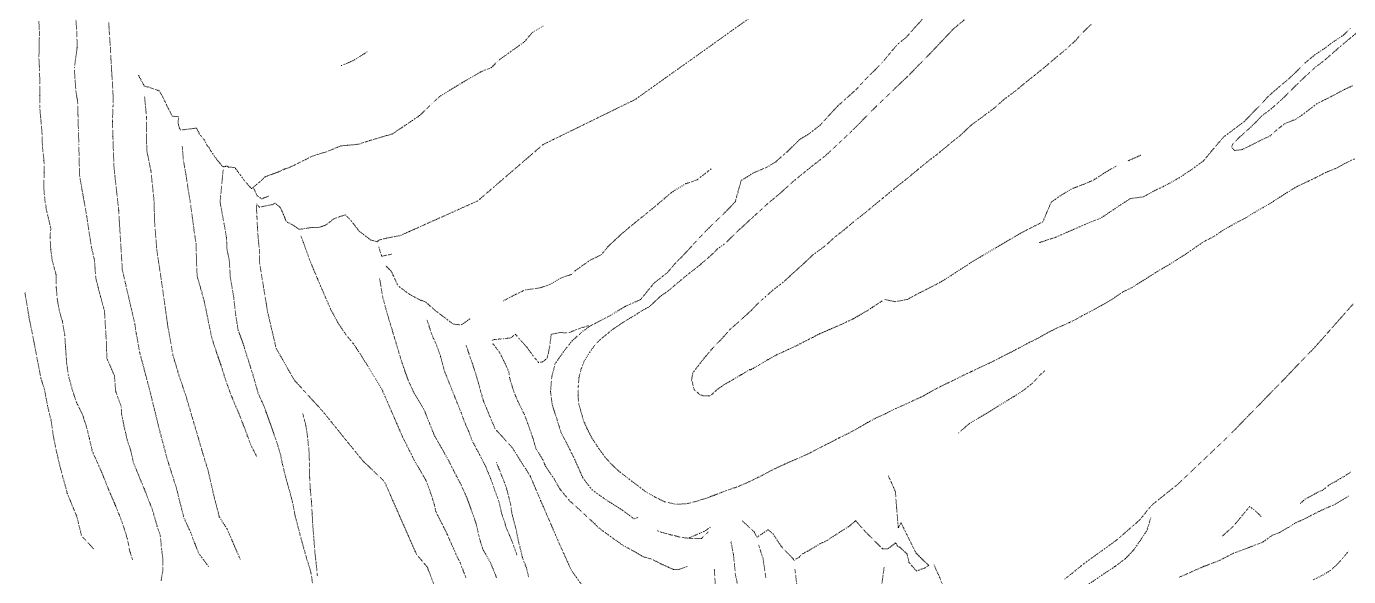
# Model space of a CAD drawing. Extents: x 682410 to 689460, y 7661803 to 7669124.
# Drawn here: x 685533.5 to 686009.6, y 7666609.2 to 7666807.4 of the extents above; entities that cross this region are included whole.
import ezdxf

# ---------------------------------------------------------------- set-up
doc = ezdxf.new("R2010")
doc.units = 0
doc.header["$MEASUREMENT"] = 0
doc.linetypes.add('DOT', pattern=[0.25, 0, -0.25])
doc.layers.add('02 TOE_Line', color=1, linetype='DOT', lineweight=20)

msp = doc.modelspace()

# ---------------------------------------------------------------- linework, layer by layer
at = {"layer": '02 TOE_Line'}
for points in [[(685571.7, 7666615.41, 4141.18), (685570.78, 7666618.28, 4141.05), (685569.84, 7666622.94, 4139.95), (685568.36, 7666627.61, 4139.92), (685567, 7666631.31, 4140), (685565.33, 7666635.43, 4140.07), (685563.69, 7666639.17, 4140.04), (685562.13, 7666643, 4139.96), (685560.69, 7666646.68, 4139.97), (685558.93, 7666650.58, 4139.91), (685557.22, 7666654.43, 4139.82), (685556.19, 7666658.98, 4139.85), (685555.31, 7666662.59, 4139.78), (685553.72, 7666667.62, 4139.74), (685551.55, 7666671.94, 4139.76), (685549.93, 7666676.84, 4139.83), (685548.61, 7666681.86, 4139.91), (685547.99, 7666686.23, 4139.93), (685547.59, 7666692.15, 4140.01), (685547.32, 7666696.18, 4140.02), (685546.46, 7666701.17, 4140.11), (685545.4, 7666704.84, 4140.1), (685544.66, 7666709.01, 4140.15), (685544.25, 7666713.33, 4140.14), (685544.17, 7666718.19, 4140.15), (685542.81, 7666722.99, 4140.22), (685542.28, 7666727.09, 4140.29), (685542.04, 7666731.49, 4140.24), (685542.29, 7666734.61, 4140.28), (685541.99, 7666735.98, 4140.33), (685540.74, 7666741.25, 4140.34), (685540.13, 7666745.16, 4140.32), (685539.75, 7666749.76, 4140.27), (685539.95, 7666754.8, 4140.19), (685539.83, 7666759.26, 4140.19), (685539.29, 7666763.97, 4140.17), (685539.14, 7666768.75, 4140.22), (685538.72, 7666773.95, 4140.22), (685538.34, 7666778.18, 4140.25), (685538.33, 7666782.57, 4140.23), (685538.33, 7666786.9, 4140.24), (685538.25, 7666791.72, 4140.17), (685538.02, 7666795.92, 4140.08), (685538.1, 7666799.98, 4140.03), (685538.21, 7666804.82, 4139.97), (685538, 7666809.24, 4139.97)], [(685551.28, 7666810.75, 4131.09), (685551.68, 7666805.2, 4131.12), (685551.79, 7666799.77, 4131.18), (685551.27, 7666796.02, 4131.17), (685550.76, 7666792.28, 4131.15), (685551.04, 7666788.21, 4131.07), (685551.32, 7666784.14, 4130.98), (685551.96, 7666780.37, 4130.68), (685552.1, 7666775.21, 4130.53), (685552.25, 7666770.06, 4130.38), (685552.39, 7666764.9, 4130.23), (685552.53, 7666759.31, 4130.32), (685552.66, 7666753.71, 4130.4), (685553.52, 7666748.77, 4130.37), (685554.38, 7666743.83, 4130.33), (685555.24, 7666738.89, 4130.3), (685556.1, 7666733.26, 4130.22), (685556.96, 7666727.63, 4130.15), (685557.96, 7666723.68, 4130.38), (685558.24, 7666720.17, 4130.3), (685558.51, 7666716.65, 4130.22), (685559.36, 7666713.36, 4130.09), (685560.21, 7666710.08, 4129.96), (685561.63, 7666704.9, 4130.08), (685561.98, 7666699.08, 4130.03), (685562.34, 7666693.26, 4129.97), (685562.49, 7666687.81, 4130.01), (685563.84, 7666684.72, 4130.07), (685565.18, 7666681.62, 4130.14), (685565.68, 7666675.8, 4129.93), (685567.66, 7666670.4, 4129.95), (685567.74, 7666668.07, 4129.76), (685568.17, 7666666.08, 4129.72), (685568.64, 7666663.46, 4130.1), (685569.92, 7666658.05, 4129.78), (685571.18, 7666654.33, 4129.6), (685572.02, 7666650.37, 4129.68), (685573.81, 7666645.94, 4129.58), (685575.44, 7666642.07, 4129.64), (685577.36, 7666637.2, 4129.8), (685578.95, 7666633.15, 4129.24), (685579.78, 7666630.21, 4129.31), (685580.61, 7666627.27, 4129.37), (685581.7, 7666624.15, 4129.52), (685582.21, 7666619.13, 4129.82), (685582.65, 7666615.58, 4129.72), (685582.66, 7666611.62, 4129.83), (685582.04, 7666607.71, 4129.69)], [(685793.94, 7666810.43, 4057.85), (685787.07, 7666805.54, 4058.08), (685780.2, 7666800.64, 4058.3), (685773.33, 7666795.75, 4058.53), (685766.46, 7666790.86, 4058.76), (685759.59, 7666785.96, 4058.99), (685752.72, 7666781.07, 4059.22), (685744.44, 7666777.02, 4059.43), (685736.15, 7666772.96, 4059.63), (685727.86, 7666768.91, 4059.84), (685719.58, 7666764.86, 4060.05), (685713.69, 7666759.78, 4060.17), (685707.81, 7666754.7, 4060.28), (685701.92, 7666749.63, 4060.4), (685696.03, 7666744.55, 4060.51), (685689.06, 7666741.43, 4060.46), (685682.09, 7666738.31, 4060.41), (685675.12, 7666735.19, 4060.35), (685668.15, 7666732.06, 4060.3), (685663.13, 7666731.13, 4060.78), (685660.4, 7666730.4, 4060.58), (685659.8, 7666729.85, 4060.54), (685657.5, 7666730.46, 4062.06), (685655.7, 7666731.87, 4063.29), (685653.41, 7666733.56, 4064.97), (685652.72, 7666734.43, 4065.7), (685651.72, 7666735.76, 4066.78), (685650.38, 7666737.44, 4068.18), (685648.49, 7666739.48, 4069.98), (685646.22, 7666738.86, 4070.06), (685644.18, 7666738.03, 4070.06), (685641.35, 7666735.89, 4070.15), (685640.13, 7666735.39, 4070.18), (685638.8, 7666734.95, 4070.25), (685636.48, 7666735.02, 4070.37), (685633.81, 7666734.58, 4070.61), (685631.71, 7666734.29, 4070.84), (685629.37, 7666735.94, 4072.44), (685627.46, 7666736.87, 4073.91), (685627.03, 7666737.23, 4074.4), (685626.15, 7666739.5, 4076.1), (685625.01, 7666742.09, 4077.89), (685623.05, 7666743.76, 4079.7), (685622.32, 7666743.27, 4079.78), (685617.43, 7666742.31, 4080.27), (685616.35, 7666743.56, 4080.36)], [(685857.29, 7666811.27, 4036.35), (685853.75, 7666807.36, 4035.77), (685850.24, 7666803.38, 4035.77), (685847.31, 7666801.06, 4035.14), (685844.6, 7666797.91, 4034.75), (685841.58, 7666794.22, 4033.89), (685835.57, 7666788.23, 4033.12), (685832.22, 7666784.6, 4033.02), (685825.53, 7666778.61, 4031.4), (685819.29, 7666771.8, 4030.42), (685815.21, 7666768.61, 4030.23), (685812.01, 7666766.7, 4029.99), (685807.66, 7666762.44, 4029.93), (685803.34, 7666758.64, 4029.6), (685800.3, 7666756.76, 4030.66), (685795.38, 7666754.67, 4030.14), (685790.87, 7666751.87, 4030.03), (685788.74, 7666744.16, 4028.48), (685785.11, 7666740.43, 4027.73), (685778.8, 7666734.36, 4027.28), (685774.48, 7666729.8, 4027.15), (685770.58, 7666725.52, 4026.21), (685767.33, 7666722.23, 4026.28), (685764.31, 7666718.72, 4026.39), (685759.47, 7666714.9, 4025.53), (685754.66, 7666708.98, 4025.28), (685749.13, 7666706.54, 4026.35), (685743.67, 7666703.2, 4025.99), (685736.56, 7666699.53, 4025.54), (685733.93, 7666697.63, 4025.69), (685729.92, 7666694.04, 4024.91), (685727.19, 7666690.58, 4024.86), (685723.94, 7666685.97, 4024.81), (685722.7, 7666681.3, 4024.76), (685722.24, 7666675.87, 4024.72), (685722.9, 7666670.84, 4024.67), (685723.84, 7666668.14, 4024.63), (685725.98, 7666661.19, 4024.26), (685728.29, 7666656.83, 4024.14), (685730.99, 7666651.34, 4024.29), (685733.88, 7666644.75, 4023.71), (685737.1, 7666640.55, 4023.75), (685741.58, 7666637.3, 4023.73), (685748.31, 7666633.02, 4023.76), (685752.23, 7666630.05, 4023.87), (685753.89, 7666630.52, 4023.81)], [(685873.87, 7666811.96, 4034.54), (685867.33, 7666806.5, 4033.91), (685858.78, 7666797.52, 4032.83), (685850.89, 7666789.44, 4032.06), (685839.59, 7666778.68, 4030.98), (685830.6, 7666769.56, 4029.45), (685821.48, 7666761.05, 4028.31), (685813.8, 7666754.98, 4028.03), (685809.36, 7666751.32, 4027.27), (685805.04, 7666747.39, 4026.9), (685800, 7666743.15, 4026.57), (685795.71, 7666739.2, 4026), (685789.52, 7666733.56, 4025.42), (685785.05, 7666729.13, 4025.03), (685782.37, 7666727.25, 4024.84), (685781.2, 7666726, 4024.74), (685776.11, 7666721.53, 4024.44), (685770.34, 7666716.98, 4024.21), (685764.73, 7666712.22, 4024.12), (685761.83, 7666710.19, 4024.11), (685757.81, 7666706.42, 4023.88), (685754.86, 7666704.82, 4024.14), (685752.75, 7666703.42, 4024.1), (685750.06, 7666701.84, 4024.06), (685750.06, 7666701.84, 4024.06), (685747.45, 7666700.16, 4024.19), (685744.86, 7666698.43, 4024.23), (685742.41, 7666696.47, 4024.33), (685740.04, 7666694.51, 4024.24), (685737.88, 7666692.19, 4024.21), (685736.08, 7666689.62, 4024.21), (685734.41, 7666686.88, 4024.22), (685733.21, 7666683.91, 4024.18), (685732.48, 7666680.91, 4024.26), (685732.25, 7666677.71, 4024.38), (685732.16, 7666674.3, 4024.36), (685732.44, 7666671.12, 4024.27), (685733.42, 7666668.03, 4024.3), (685734.06, 7666665.5, 4024.22), (685734.07, 7666665.5, 4024.23), (685735.49, 7666662.33, 4024.38), (685737.23, 7666658.96, 4024.31), (685739.66, 7666655.29, 4024.2), (685741.84, 7666652.29, 4024.09), (685744.05, 7666649.81, 4023.92), (685746.93, 7666647.12, 4023.7), (685749.89, 7666644.8, 4023.56), (685753.02, 7666642.44, 4023.39), (685756.27, 7666639.97, 4023.26), (685759.76, 7666637.92, 4023.22), (685763.28, 7666636.2, 4022.94), (685767.08, 7666635.3, 4022.79), (685771.15, 7666635.41, 4022.5), (685774.95, 7666636.39, 4022.27), (685778.72, 7666637.6, 4021.99), (685782.35, 7666638.96, 4021.78), (685785.93, 7666640.34, 4021.46), (685789.51, 7666641.55, 4021.2), (685792.87, 7666642.96, 4020.76), (685794.74, 7666643.83, 4020.71), (685798.13, 7666645.52, 4020.33), (685801.74, 7666647.44, 4020.05), (685805.07, 7666649.04, 4019.69), (685808.58, 7666650.62, 4019.3), (685812.08, 7666652.1, 4019), (685815.41, 7666653.63, 4018.57), (685818.92, 7666655.48, 4018.08), (685822.41, 7666657.24, 4017.68), (685826.03, 7666659.11, 4017.29), (685829.68, 7666660.89, 4016.85), (685833.29, 7666662.88, 4016.45), (685836.54, 7666664.77, 4016), (685839.68, 7666666.48, 4015.71), (685842.98, 7666667.94, 4015.35), (685846.05, 7666669.54, 4015.08), (685849.59, 7666671.06, 4014.76), (685853.09, 7666672.72, 4014.38), (685856.64, 7666674.35, 4014.01), (685860.03, 7666676.33, 4013.71), (685863.69, 7666678.21, 4013.32), (685867.15, 7666679.81, 4012.95), (685870.47, 7666681.53, 4012.55), (685873.88, 7666683.12, 4012.15), (685877.5, 7666684.85, 4011.78), (685880.85, 7666686.39, 4011.39), (685884.17, 7666688.09, 4011.02), (685887.54, 7666689.79, 4010.66), (685890.73, 7666691.44, 4010.33), (685894.14, 7666693.3, 4010), (685897.66, 7666695.03, 4009.74), (685898.84, 7666695.67, 4009.46), (685900.75, 7666696.79, 4009.4), (685904.27, 7666698.62, 4008.97), (685905.46, 7666699.17, 4008.68), (685905.49, 7666699.16, 4008.68), (685908.22, 7666700.33, 4008.56), (685911.34, 7666701.86, 4008.36), (685914.68, 7666703.71, 4008.09), (685918.24, 7666705.54, 4007.88), (685921.61, 7666707.44, 4007.57), (685925.18, 7666709.6, 4007.17), (685928.27, 7666711.71, 4006.8), (685931.71, 7666713.38, 4006.48), (685934.92, 7666715.43, 4006.26), (685938.08, 7666717.38, 4006.02), (685941.24, 7666719.44, 4005.71), (685944.69, 7666721.4, 4005.31), (685948.08, 7666723.56, 4005.04), (685951.3, 7666725.59, 4004.65), (685954.31, 7666727.7, 4004.37), (685957.51, 7666729.87, 4004.01), (685961.05, 7666731.68, 4003.74), (685964.63, 7666734.13, 4003.43), (685968.4, 7666736.25, 4003.04), (685972.21, 7666738.26, 4002.69), (685975.66, 7666740.37, 4002.31), (685979.15, 7666742.35, 4002.06), (685982.56, 7666744.39, 4001.76), (685986.16, 7666746.75, 4001.31), (685987.93, 7666747.8, 4000.95), (685990.77, 7666749.6, 4000.92), (685994.27, 7666751.26, 4000.63), (685997.78, 7666752.92, 4000.23), (686001.41, 7666754.79, 3999.87), (686005.09, 7666756.3, 3999.46), (686008.43, 7666758.12, 3999.03), (686011.87, 7666759.75, 3998.65)], [(685599.06, 7666612.87, 4120.52), (685595.48, 7666617.71, 4120.62), (685592.67, 7666625.08, 4120.29), (685590.21, 7666630.44, 4120.22), (685588.82, 7666635.96, 4120.2), (685587.42, 7666641.49, 4120.18), (685585.82, 7666646.48, 4120.28), (685584.23, 7666651.47, 4120.38), (685582.89, 7666656.54, 4120.37), (685581.54, 7666661.61, 4120.37), (685579.68, 7666669.18, 4120.44), (685577.82, 7666676.76, 4120.5), (685576.06, 7666683.39, 4120.56), (685574.29, 7666690.03, 4120.62), (685573.08, 7666696.78, 4120.63), (685572.6, 7666700.01, 4120.72), (685571.47, 7666704.95, 4120.77), (685570.33, 7666709.88, 4120.82), (685569.19, 7666714.81, 4120.88), (685568.05, 7666719.75, 4120.93), (685567.73, 7666725.08, 4120.89), (685567.4, 7666730.41, 4120.86), (685567.07, 7666735.75, 4120.82), (685566.74, 7666741.08, 4120.79), (685566.18, 7666746.33, 4120.75), (685565.61, 7666751.57, 4120.71), (685565.04, 7666756.81, 4120.68), (685564.85, 7666762.29, 4120.72), (685564.67, 7666767.77, 4120.77), (685564.48, 7666773.24, 4120.81), (685564.7, 7666778.65, 4120.85), (685564.7, 7666782.76, 4120.32), (685564.5, 7666786.93, 4120.4), (685564.22, 7666791.18, 4120.36), (685563.97, 7666795.49, 4120.39), (685563.75, 7666799.88, 4120.42), (685563.42, 7666804.36, 4120.36), (685563.16, 7666808.97, 4120.38)], [(685719.57, 7666807.54, 4081.4), (685715.66, 7666805.2, 4081.52), (685712.91, 7666801.91, 4081.4), (685703.81, 7666795.39, 4081.26), (685700.87, 7666792.54, 4081.35), (685697.15, 7666791.06, 4081.16), (685690.3, 7666787.06, 4081.01), (685682.67, 7666782.38, 4080.97), (685681.28, 7666781.24, 4081.04), (685679.54, 7666779.56, 4081.13), (685677.25, 7666777.36, 4081.25), (685675.08, 7666775.28, 4081.37), (685674.82, 7666775.1, 4081.38), (685674.09, 7666774.59, 4081.4), (685672.53, 7666773.53, 4081.48), (685668.82, 7666771.04, 4081.66), (685665.28, 7666768.66, 4081.84), (685663.22, 7666768.07, 4081.93), (685656.97, 7666766.23, 4082.17), (685656.3, 7666766.01, 4082.18), (685653.29, 7666765.02, 4082.22), (685651.83, 7666764.83, 4082.24), (685649.35, 7666764.59, 4082.27), (685649.08, 7666764.58, 4082.29), (685648.16, 7666764.51, 4082.35), (685646.66, 7666764.32, 4082.4), (685644.37, 7666763.41, 4082.49), (685641.87, 7666762.35, 4082.6), (685641.22, 7666762.12, 4082.62), (685638.55, 7666761.33, 4082.72), (685638.23, 7666761.23, 4082.74), (685636.12, 7666760.56, 4082.79), (685633.81, 7666759.31, 4082.85), (685633.69, 7666759.25, 4082.86), (685632.63, 7666758.74, 4082.89), (685632.37, 7666758.61, 4082.9), (685629.85, 7666757.33, 4082.97), (685628.18, 7666756.59, 4083.01), (685626.88, 7666756.16, 4083.14), (685626.29, 7666755.96, 4083.19), (685624.27, 7666754.97, 4083.18), (685624.24, 7666754.96, 4083.18), (685621.47, 7666753.95, 4083.25), (685620.21, 7666753.5, 4083.28), (685619.44, 7666753.22, 4083.3), (685618.61, 7666752.41, 4082.98), (685617.7, 7666751.51, 4082.62), (685615.25, 7666749.54, 4081.65)], [(685916.86, 7666808.07, 4037.1), (685912.98, 7666804.3, 4036.88), (685911.41, 7666802.43, 4036.59), (685907.87, 7666799.19, 4036.19), (685904.07, 7666796.03, 4035.67), (685900.4, 7666792.91, 4035.27), (685896.49, 7666789.72, 4034.83), (685892.31, 7666786.4, 4034.6), (685889.91, 7666784.34, 4034.26), (685885.45, 7666781.04, 4033.72), (685881.87, 7666777.85, 4033.37), (685879.27, 7666775.92, 4032.86), (685873.66, 7666771.79, 4032.49), (685869.89, 7666768.2, 4032.32), (685867.14, 7666766.06, 4031.87), (685864.15, 7666763.53, 4031.53), (685861.21, 7666761.13, 4031.28), (685858.4, 7666759.02, 4030.88), (685854.35, 7666755.71, 4030.6), (685850.59, 7666752.55, 4030.28), (685847.58, 7666750.21, 4029.95), (685844.68, 7666747.85, 4029.62), (685841.9, 7666745.52, 4029.34), (685839.21, 7666743.35, 4028.87), (685835.09, 7666739.89, 4028.64), (685832.25, 7666737.74, 4028.17), (685828.19, 7666734.32, 4028.08), (685824.54, 7666731.41, 4027.68), (685820.62, 7666727.95, 4027.45), (685816.7, 7666725.11, 4027.11), (685813.22, 7666721.8, 4026.72), (685809.55, 7666718.47, 4026.34), (685806.01, 7666715.25, 4026), (685802.13, 7666712.23, 4025.61), (685799.59, 7666709.99, 4025.32), (685797.02, 7666707.68, 4024.96), (685794.43, 7666705.04, 4024.69), (685790.05, 7666701.01, 4024.46), (685786.93, 7666698.32, 4023.95), (685784.48, 7666695.52, 4023.55), (685780.52, 7666691.39, 4023.27), (685777.75, 7666688.13, 4022.89), (685775.73, 7666685.55, 4022.64), (685773.5, 7666682.63, 4022.22), (685773.05, 7666680.11, 4022.01), (685773.99, 7666676.51, 4021.55), (685775.04, 7666675.59, 4020.69), (685776.07, 7666674.74, 4020.55), (685777.23, 7666674.34, 4020.28), (685778.34, 7666674.31, 4020.02), (685779.28, 7666674.26, 4019.92), (685780.21, 7666674.7, 4019.84), (685780.86, 7666675.39, 4019.76), (685782.59, 7666676.84, 4019.55), (685782.85, 7666677.05, 4019.52), (685782.99, 7666677.15, 4019.51), (685785.08, 7666678.54, 4019.28), (685785.34, 7666678.68, 4019.26), (685786.64, 7666679.42, 4019.12), (685786.82, 7666679.52, 4019.11), (685787.11, 7666679.69, 4019.08), (685787.7, 7666680.04, 4019.03), (685788.57, 7666680.57, 4018.96), (685790.21, 7666681.54, 4018.82), (685790.26, 7666681.57, 4018.81), (685790.7, 7666681.82, 4018.77), (685790.89, 7666681.93, 4018.75), (685791.09, 7666682.05, 4018.73), (685792.59, 7666682.97, 4018.61), (685793.9, 7666683.77, 4018.5), (685794.04, 7666683.62, 4018.5), (685794.1, 7666683.65, 4018.5), (685794.47, 7666683.85, 4018.46), (685795.18, 7666684.23, 4018.39), (685795.5, 7666684.4, 4018.37), (685797.22, 7666685.36, 4018.23), (685797.59, 7666685.59, 4018.19), (685797.64, 7666685.62, 4018.19), (685798.03, 7666685.86, 4018.16), (685798.53, 7666686.16, 4018.11), (685799.48, 7666686.74, 4018.03), (685799.71, 7666686.89, 4018.01), (685800.47, 7666687.35, 4017.94), (685800.67, 7666687.47, 4017.93), (685801.93, 7666688.15, 4017.82), (685802.56, 7666688.5, 4017.77), (685803.53, 7666689.03, 4017.69), (685803.66, 7666689.08, 4017.68), (685803.77, 7666689.13, 4017.67), (685804.89, 7666689.64, 4017.57), (685806.24, 7666690.26, 4017.46), (685807.02, 7666690.62, 4017.39), (685807.95, 7666691.06, 4017.31), (685808.04, 7666691.1, 4017.31), (685808.65, 7666691.38, 4017.26), (685810.35, 7666692.18, 4017.11), (685810.78, 7666692.38, 4017.07), (685811.29, 7666692.62, 4017.03), (685812.07, 7666693.04, 4016.96), (685812.17, 7666693.09, 4016.96), (685813.39, 7666693.72, 4016.85), (685814.29, 7666694.19, 4016.76), (685815.01, 7666694.56, 4016.69), (685815.28, 7666694.69, 4016.67), (685815.5, 7666694.81, 4016.65), (685816.56, 7666695.34, 4016.55), (685816.89, 7666695.51, 4016.52), (685818.2, 7666696.2, 4016.4), (685818.49, 7666696.35, 4016.38), (685818.54, 7666696.38, 4016.38), (685818.63, 7666696.42, 4016.37), (685822.62, 7666698.19, 4016.05), (685822.81, 7666698.27, 4016.04), (685822.82, 7666698.28, 4016.04), (685824.15, 7666698.83, 4015.92), (685824.72, 7666699.08, 4015.87), (685826.02, 7666699.62, 4015.76), (685828.04, 7666700.58, 4015.58), (685828.04, 7666700.58, 4015.58), (685828.04, 7666700.58, 4015.58), (685828.04, 7666700.58, 4015.58), (685828.04, 7666700.58, 4015.58), (685828.81, 7666700.95, 4015.51), (685831, 7666701.97, 4015.29), (685831.25, 7666702.08, 4015.27), (685831.31, 7666702.12, 4015.26), (685832.94, 7666703.07, 4015.1), (685833.06, 7666703.15, 4015.09), (685833.36, 7666703.32, 4015.06), (685834.16, 7666703.78, 4014.97), (685835.47, 7666704.53, 4014.83), (685836.29, 7666704.99, 4014.74), (685836.76, 7666705.3, 4014.68), (685838.04, 7666706.15, 4014.54), (685838.23, 7666706.28, 4014.53), (685839.32, 7666707.01, 4014.41), (685839.93, 7666707.42, 4014.34), (685841.3, 7666708.28, 4014.17), (685841.77, 7666708.61, 4014.11)], [(685898.2, 7666729.51, 4008.09), (685903.99, 7666731.4, 4007.6), (685911.23, 7666734.55, 4007.09), (685916.17, 7666736.71, 4006.64), (685920.34, 7666738.33, 4006.19), (685930.96, 7666745.38, 4005.95), (685935.66, 7666745.99, 4005.1), (685939.85, 7666748.29, 4004.87), (685943.09, 7666749.81, 4004.34), (685948.47, 7666752.77, 4004.04), (685953.43, 7666756.09, 4003.59), (685957.37, 7666758.97, 4003.09), (685960.41, 7666762.67, 4002.92), (685964.5, 7666767.46, 4002.65), (685972, 7666773.12, 4002.5), (685975.28, 7666776.49, 4002.48), (685978.45, 7666779.72, 4002.38), (685980.7, 7666782.23, 4002.49), (685983.15, 7666784.38, 4002.49), (685988.87, 7666789.23, 4002.48), (685994.03, 7666794.33, 4002.49), (685997.47, 7666797.17, 4002.25), (686001.32, 7666799.72, 4002.25), (686004, 7666801.79, 4002.08), (686007.94, 7666804.37, 4002.24), (686010.36, 7666806.88, 4002.38)], [(686012.58, 7666805.14, 4002.39), (686006.92, 7666800.44, 4002.13), (686000.73, 7666795.03, 4002.16), (685997.71, 7666792.74, 4002.31), (685992.23, 7666787.7, 4002.43), (685988.86, 7666784.35, 4002.81), (685985.14, 7666780.71, 4002.69), (685981.98, 7666777.91, 4002.57), (685978.5, 7666775.26, 4002.31), (685974.48, 7666771.21, 4002.37), (685970.31, 7666767.46, 4002.34), (685968.01, 7666765.16, 4002.26), (685967.42, 7666763.92, 4002.21), (685968.58, 7666762.7, 4002.28), (685971.27, 7666763.02, 4001.89), (685974.78, 7666764.75, 4001.46), (685978.08, 7666766.44, 4001.28), (685981.39, 7666767.94, 4000.87), (685983.15, 7666769.59, 4000.58), (685984.95, 7666771.07, 4000.32), (685986.65, 7666772.36, 4000.14), (685990.46, 7666773.92, 3999.87), (685992.93, 7666775.53, 3999.59), (685998.19, 7666779.56, 3999.03), (686004.36, 7666782.65, 3998.36), (686008.12, 7666784.7, 3997.93), (686011.16, 7666786.08, 3997.62)], [(685656.18, 7666798.25, 4102.56), (685655.09, 7666797.49, 4102.46), (685654.54, 7666797.16, 4102.45), (685653.56, 7666796.56, 4102.42), (685651.78, 7666795.47, 4102.36), (685651.12, 7666795.07, 4102.34), (685649.23, 7666794.22, 4102.47), (685647.39, 7666793.47, 4102.56), (685646.98, 7666793.31, 4102.58), (685646.81, 7666793.24, 4102.59)], [(685620.67, 7666746.23, 4082.17), (685618.23, 7666745.28, 4082.1), (685616.56, 7666746.43, 4081.66), (685615.28, 7666749.35, 4081.66), (685614.53, 7666748.99, 4082.76), (685613.13, 7666750.57, 4084.12), (685612.66, 7666751.1, 4084.57), (685612.03, 7666751.81, 4085.18), (685611.98, 7666751.87, 4085.24), (685610.62, 7666753.83, 4086.86), (685609.87, 7666754.73, 4087.62), (685609.1, 7666755.88, 4088.56), (685608.76, 7666756.29, 4088.91), (685608.53, 7666756.57, 4089.15), (685606.29, 7666756.72, 4089.64), (685606.27, 7666756.74, 4089.65), (685605.78, 7666757.11, 4090), (685605.33, 7666757.02, 4090.02), (685605.2, 7666756.97, 4090), (685605.09, 7666756.95, 4090), (685604.43, 7666756.82, 4090.03), (685604.27, 7666756.81, 4090.03), (685602.87, 7666758.48, 4091.34), (685602.13, 7666759.36, 4092.03), (685599.79, 7666762.71, 4094.63), (685599.25, 7666763.83, 4095.48), (685598.75, 7666764.25, 4095.82), (685597.59, 7666766.41, 4097.46), (685597.08, 7666767.21, 4098.08), (685596.47, 7666767.89, 4098.62), (685595.82, 7666768.63, 4099.2), (685595.67, 7666768.97, 4099.46), (685595.4, 7666769.58, 4099.92), (685594.74, 7666770.75, 4100.81), (685594.36, 7666770.73, 4100.83), (685594.03, 7666770.71, 4100.84), (685593.68, 7666770.62, 4100.8), (685592.39, 7666770.47, 4100.66), (685589.87, 7666770.16, 4100.38), (685589.02, 7666770.05, 4100.29), (685589.01, 7666770.07, 4100.3), (685588.93, 7666770.18, 4100.37), (685588.6, 7666770.75, 4100.78), (685588.19, 7666772.44, 4102), (685588.25, 7666774.87, 4103.77), (685586.68, 7666774.98, 4103.81), (685586.04, 7666775.08, 4103.83), (685584.24, 7666778.56, 4106.19), (685584.06, 7666778.94, 4106.46), (685582.55, 7666782.16, 4108.65), (685581.94, 7666783.15, 4109.32), (685581.47, 7666783.9, 4109.82), (685581.27, 7666784.24, 4110.04), (685580.69, 7666784.43, 4110.09), (685579.32, 7666784.88, 4110.2), (685577.65, 7666785.47, 4110.38), (685575.96, 7666785.91, 4110.55), (685574.29, 7666789.04, 4112.67), (685574.06, 7666789.46, 4112.95), (685573.82, 7666789.9, 4113.25)], [(685576.07, 7666781.98, 4110.49), (685576.78, 7666774.6, 4110.67), (685576.83, 7666762.9, 4110.82), (685578.34, 7666755.5, 4110.83), (685579.47, 7666744.5, 4110.72), (685579.69, 7666736.75, 4110.75), (685580.47, 7666727, 4110.73), (685582.47, 7666713.5, 4110.57), (685584.38, 7666699.75, 4110.74), (685586.28, 7666689, 4110.73), (685588.44, 7666681.75, 4110.57), (685591.12, 7666673.75, 4110.51), (685593.25, 7666666.5, 4110.61), (685596.78, 7666654.5, 4110.53), (685598.97, 7666647.25, 4110.55), (685601.28, 7666637.25, 4110.61), (685602.97, 7666630.75, 4110.65), (685605.72, 7666626.5, 4110.53), (685610.59, 7666615.25, 4110.21)], [(685616.53, 7666652.32, 4095.58), (685614.49, 7666656.26, 4095.84), (685612.98, 7666660.16, 4095.84), (685612.03, 7666662.82, 4096.14), (685610, 7666668.02, 4096.41), (685608.33, 7666671.83, 4096.7), (685606.64, 7666676.13, 4096.91), (685605.2, 7666680.12, 4097.21), (685603.82, 7666684.68, 4097.48), (685602.25, 7666689.13, 4097.89), (685600.27, 7666695.2, 4098.25), (685599.44, 7666699.19, 4098.59), (685598.41, 7666704.26, 4098.96), (685597.48, 7666708.6, 4099.25), (685596.26, 7666713.09, 4099.48), (685594.98, 7666717.59, 4099.72), (685594.76, 7666722.99, 4100.03), (685594.59, 7666729.16, 4100.06), (685593.86, 7666734.13, 4100.09), (685593.26, 7666738.7, 4100.12), (685592.45, 7666744.55, 4100.15), (685591.74, 7666748.81, 4100.17), (685590.97, 7666754.1, 4100.2), (685590.07, 7666758.93, 4100.23), (685589.63, 7666764.43, 4100.26)], [(685842.64, 7666709.01, 4013.85), (685846.43, 7666708.24, 4013.38), (685850.75, 7666709.08, 4013), (685854.86, 7666711.29, 4012.53), (685858.47, 7666713.1, 4012.12), (685862.17, 7666714.99, 4011.82), (685866.07, 7666717.39, 4011.51), (685869.74, 7666719.82, 4011.18), (685873.25, 7666722.07, 4010.79), (685876.94, 7666724.33, 4010.51), (685880.57, 7666726.47, 4010.28), (685884.07, 7666728.52, 4009.95), (685888.19, 7666730.95, 4009.65), (685892.12, 7666733.24, 4009.36), (685899.51, 7666737, 4008.81), (685902.5, 7666744.09, 4011.4), (685906.28, 7666746.73, 4011.11), (685910.02, 7666748.91, 4010.86), (685914.11, 7666750.49, 4010.51), (685917.71, 7666752, 4010.19), (685921.81, 7666754.71, 4009.77), (685926.08, 7666757.18, 4009.47)], [(685934.82, 7666761.03, 4008.71), (685930.25, 7666759, 4009.12)], [(685636.94, 7666604.25, 4091.22), (685635.96, 7666610.71, 4090.72), (685634.53, 7666615.43, 4090.52), (685633.11, 7666620.33, 4090.26), (685630.25, 7666631.25, 4090.42), (685629.47, 7666635.5, 4090.31), (685628.34, 7666639.77, 4089.94), (685626.97, 7666644.72, 4089.9), (685625.7, 7666649.75, 4089.93), (685625.1, 7666652.76, 4090.33), (685623.71, 7666657.52, 4090.37), (685621.6, 7666663.56, 4090.59), (685618.97, 7666670.86, 4090.86), (685616.93, 7666675.34, 4091.02), (685615.03, 7666682.1, 4090.95), (685613.57, 7666686.62, 4090.89), (685611.53, 7666693.19, 4090.82), (685609.74, 7666698.01, 4090.77), (685608.9, 7666703.4, 4090.69), (685608.17, 7666709.82, 4090.6), (685606.93, 7666717.11, 4090.5), (685606.57, 7666723.25, 4090.51), (685605.76, 7666726.96, 4090.52), (685605.55, 7666731.42, 4090.53), (685604.67, 7666736.38, 4090.54), (685603.26, 7666744.13, 4090.56), (685604.37, 7666755.7, 4090.07)], [(685780.09, 7666756.08, 4037.72), (685775.01, 7666752.14, 4037.89), (685770.81, 7666750.69, 4038), (685765.77, 7666747.56, 4038.23), (685759.06, 7666741.85, 4038.32), (685752.97, 7666736.93, 4038.5), (685748.6, 7666733.34, 4038.52), (685743.05, 7666728.24, 4038.51), (685740.53, 7666725.14, 4037.95), (685736.31, 7666723.1, 4038.38), (685731.04, 7666719.3, 4038.11), (685729.87, 7666718.09, 4037.87), (685726.12, 7666716.86, 4038.34), (685722.33, 7666714.58, 4037.85), (685718.37, 7666713.19, 4037.97), (685712.92, 7666712.43, 4038.23), (685709, 7666710.52, 4038.1), (685705.09, 7666708.43, 4038.36)], [(685616.31, 7666742.96, 4080.37), (685616.53, 7666738.93, 4080.36), (685616.72, 7666734.84, 4080.43), (685616.99, 7666730.81, 4080.52), (685617.43, 7666726.8, 4080.7), (685617.47, 7666722.25, 4081), (685620.38, 7666704.5, 4080.79), (685623.44, 7666691.5, 4080.61), (685629.97, 7666680, 4080.3), (685640.22, 7666668.75, 4080.17), (685648.09, 7666659, 4080.35), (685654.81, 7666650.75, 4080.9), (685662.41, 7666643.5, 4080.24), (685673.97, 7666617.25, 4080.32), (685677.87, 7666612.65, 4080.61), (685680.67, 7666605.2, 4080.62)], [(685691.75, 7666608.93, 4070.06), (685689.66, 7666614.29, 4070.08), (685688.81, 7666615.92, 4069.87), (685684.6, 7666625.38, 4069.76), (685682.41, 7666629.7, 4069.98), (685680.92, 7666632.68, 4070.11), (685680.36, 7666635.33, 4070.07), (685678.9, 7666639.79, 4069.98), (685677.36, 7666643.93, 4070.22), (685675.73, 7666646.75, 4070.21), (685674.71, 7666648.54, 4070.17), (685673.59, 7666650.3, 4070.16), (685671.39, 7666654.67, 4070.14), (685669.18, 7666659.04, 4070.13), (685667.26, 7666663.45, 4070.11), (685665.35, 7666667.87, 4070.09), (685663.49, 7666672.15, 4070.07), (685661.63, 7666676.44, 4070.06), (685658.97, 7666680.87, 4070.04), (685656.31, 7666685.31, 4070.02), (685654.33, 7666688.4, 4070.01), (685652.36, 7666691.49, 4069.99), (685651.28, 7666693.07, 4069.99), (685648.59, 7666696.31, 4069.97), (685646.19, 7666699.91, 4070.03), (685645.62, 7666700.77, 4070.05), (685643.11, 7666705.45, 4070.16), (685641.44, 7666709.27, 4070.25), (685639.77, 7666713.1, 4070.34), (685637.73, 7666717.95, 4070.45), (685635.69, 7666722.8, 4070.57), (685634.04, 7666727.43, 4070.67), (685632.38, 7666732.06, 4070.78)], [(685660.4, 7666728, 4060.51), (685661.44, 7666724.59, 4060.67), (685665.13, 7666725.36, 4060.57)], [(685693.46, 7666702.23, 4039.9), (685690.11, 7666699.86, 4039.78), (685687.22, 7666700.14, 4041.98), (685682.89, 7666703.44, 4046.01), (685680.47, 7666705.27, 4047.49), (685677.28, 7666708.15, 4049.46), (685675.38, 7666708.8, 4050.61), (685671.45, 7666710.89, 4052.95), (685667.25, 7666714.02, 4057.59), (685664.9, 7666719.24, 4060.08), (685662.86, 7666721.17, 4060.24)], [(685660.71, 7666716.51, 4060.48), (685661.89, 7666709.63, 4060.34), (685663.33, 7666704.26, 4060.83), (685665.19, 7666698.11, 4060.8), (685667.04, 7666691.95, 4060.78), (685668.89, 7666685.79, 4060.75), (685671.03, 7666679.84, 4060.63), (685672.88, 7666675.75, 4060.63), (685676.75, 7666669.22, 4060.3), (685680.35, 7666660.24, 4060.36), (685683.89, 7666653.92, 4060.32), (685685.64, 7666650.83, 4060.25), (685687.67, 7666646.77, 4060.38), (685689.99, 7666642.36, 4060.47), (685692.15, 7666637.53, 4060.31), (685693.77, 7666633.07, 4060.32), (685695.51, 7666628.09, 4060.29), (685696.56, 7666623.34, 4060.28), (685697.81, 7666619.18, 4060.05), (685700.62, 7666614.22, 4059.85), (685702.77, 7666608.92, 4059.79)], [(685557.68, 7666619.26, 4150.42), (685553.4, 7666623.84, 4150.41), (685551.63, 7666630.99, 4150.39), (685548.23, 7666639.19, 4150.37), (685545.37, 7666649.86, 4150.29), (685544.21, 7666654.85, 4150.14), (685543.14, 7666660.3, 4150.14), (685542.46, 7666665.21, 4150.1), (685541.1, 7666670.81, 4149.96), (685539.94, 7666677.06, 4149.98), (685538.76, 7666680.55, 4150.12), (685535.53, 7666697.39, 4150.29), (685534.57, 7666701.97, 4150.31), (685533, 7666711.41, 4150.37)], [(686011.21, 7666707.37, 3975.17), (686006.73, 7666702.31, 3974.61), (686002.25, 7666697.24, 3974.05), (685997.77, 7666692.18, 3973.49), (685991.82, 7666685.99, 3972.82), (685985.88, 7666679.8, 3972.15), (685979.43, 7666673.19, 3971.51), (685972.98, 7666666.58, 3970.86), (685966.53, 7666659.96, 3970.22), (685960.34, 7666654.08, 3969.64), (685954.14, 7666648.21, 3969.05), (685947.95, 7666642.33, 3968.46), (685943.31, 7666638.62, 3967.11), (685938.68, 7666634.91, 3965.75), (685934.26, 7666629.48, 3964.95), (685930.09, 7666625.86, 3964.57), (685925.93, 7666622.24, 3964.19), (685920.3, 7666618.19, 3963.77), (685914.66, 7666614.13, 3963.35), (685907.28, 7666608.21, 3962.84)], [(685710.08, 7666617.09, 4052.77), (685708.25, 7666622.27, 4052.31), (685706.53, 7666626.25, 4051.83), (685704.58, 7666632.2, 4051.09), (685703.65, 7666636.29, 4050.83), (685701.95, 7666640.99, 4050.5), (685700.53, 7666644.84, 4050.54), (685698.84, 7666648.99, 4050.55), (685696.68, 7666653.2, 4050.56), (685693.89, 7666658.42, 4050.02), (685692.75, 7666661.58, 4049.92), (685691.82, 7666663.6, 4050.57), (685690.01, 7666668.32, 4050.58), (685688.52, 7666672.07, 4050.58), (685686.75, 7666676.51, 4050.58), (685684.15, 7666682.95, 4050.57), (685682.61, 7666688.62, 4050.58), (685680.93, 7666693.25, 4050.53), (685679.73, 7666695.79, 4050.5), (685677.71, 7666701.85, 4050.44)], [(685736.01, 7666699.6, 4025.76), (685732.65, 7666698.63, 4025.93), (685728.64, 7666696.98, 4025.99), (685725.61, 7666697.13, 4026.08), (685722.49, 7666696.49, 4026.22), (685722.21, 7666694.37, 4025.11), (685721.95, 7666692.34, 4023.98), (685721.55, 7666690.07, 4022.58), (685720.95, 7666687.8, 4020.89), (685719.36, 7666686.52, 4020.19), (685717.9, 7666686.33, 4020.64), (685717.15, 7666687.28, 4021.45), (685716.17, 7666688.45, 4022.54), (685715.19, 7666689.81, 4023.67), (685713.79, 7666691.76, 4025.34), (685712.78, 7666692.92, 4026.47), (685712.08, 7666693.67, 4027.23), (685711.08, 7666694.75, 4028.33), (685709.58, 7666696.53, 4029.98), (685707.92, 7666695.19, 4029.98), (685706.76, 7666695.07, 4030), (685705.11, 7666694.88, 4030.06), (685703.54, 7666694.76, 4030.11), (685702.04, 7666694.6, 4030.15), (685700.96, 7666694.28, 4030.06)], [(685691.84, 7666692.54, 4039.64), (685695.29, 7666682.42, 4039.59), (685698.01, 7666672.67, 4039.82), (685702.26, 7666662.49, 4040.32), (685708.43, 7666655.66, 4039.93), (685714.95, 7666645.39, 4040.03), (685718.67, 7666636.65, 4040.28), (685720.01, 7666633.55, 4040.31), (685722.69, 7666627.36, 4040.36), (685725.37, 7666621.18, 4040.42), (685727.53, 7666616.39, 4040.46), (685729.69, 7666611.6, 4040.5), (685734, 7666605.49, 4040.56)], [(685771.42, 7666612.86, 4030.6), (685768.42, 7666611.82, 4030.4), (685766.47, 7666611.8, 4030.29), (685762.1, 7666613.73, 4030.06), (685758.78, 7666615.47, 4030.05), (685755.56, 7666616.39, 4030.04), (685752, 7666618.49, 4030.02), (685748.42, 7666620.39, 4030.01), (685744.94, 7666622.87, 4029.99), (685742.01, 7666624.98, 4029.97), (685739.53, 7666626.85, 4029.96), (685738.01, 7666628.37, 4029.95), (685736.09, 7666630.1, 4029.93), (685731.95, 7666633.96, 4029.93), (685729.17, 7666636.48, 4029.97), (685725.66, 7666640.68, 4030.01), (685723.51, 7666644.44, 4030.05), (685720.42, 7666649, 4030.09), (685719.39, 7666651.45, 4030.12), (685716.89, 7666655.48, 4030.13), (685716.92, 7666655.53, 4030.13), (685715.95, 7666658.92, 4030.12), (685713.97, 7666664.58, 4030.1), (685712.76, 7666667.75, 4030.08), (685710.39, 7666672.52, 4030.06), (685709.01, 7666675.85, 4030.05), (685707.46, 7666680.9, 4030.05), (685707.24, 7666682.97, 4030.05), (685705.19, 7666687.43, 4030.05), (685703.73, 7666690.23, 4030.05), (685701.26, 7666693.41, 4030.05)], [(685900.21, 7666683.38, 4007.44), (685898.82, 7666682.1, 4007.45), (685895.74, 7666678.83, 4007.09), (685891.64, 7666675.66, 4007.08), (685889.08, 7666674.09, 4007.06), (685886.52, 7666672.52, 4007.04), (685883, 7666670.33, 4006.85), (685879.49, 7666668.14, 4006.65), (685876.22, 7666666.21, 4006.78), (685872.96, 7666664.28, 4006.9), (685869.14, 7666660.94, 4006.72)], [(685632.95, 7666668.13, 4085.05), (685634.17, 7666663.5, 4085.59), (685634.86, 7666658.68, 4086.07), (685635.3, 7666653.98, 4086.58), (685635.47, 7666649.37, 4086.98), (685635.51, 7666644.91, 4087.46), (685635.75, 7666640.55, 4087.89), (685636.16, 7666636.24, 4088.26), (685636.42, 7666631.77, 4088.66), (685636.66, 7666627.32, 4089.06), (685637.02, 7666622.99, 4089.49), (685637.38, 7666618.06, 4089.88), (685637.87, 7666613.88, 4090.35), (685638.28, 7666609.58, 4090.74)], [(685702.76, 7666650.32, 4048.85), (685703.81, 7666647.73, 4049.16), (685704.76, 7666645.31, 4049.46), (685705.8, 7666642.8, 4049.66), (685706.63, 7666640.17, 4049.92), (685707.3, 7666637.58, 4050.08), (685707.92, 7666634.97, 4050.29), (685708.26, 7666632.39, 4050.55), (685708.85, 7666629.95, 4050.67), (685709.81, 7666626.33, 4051.22), (685710.77, 7666621.47, 4051.7), (685711.73, 7666617.95, 4052.1), (685712.11, 7666616.04, 4052.21), (685713.58, 7666612.34, 4051.98), (685714.41, 7666608.82, 4051.75)], [(685843.9, 7666645.45, 4005.68), (685845.58, 7666641.77, 4002.78), (685846.41, 7666639.84, 4001.26), (685846.9, 7666633.62, 3997.19), (685847.26, 7666629.11, 3994.24), (685847.33, 7666628.15, 3993.61), (685847.46, 7666627, 3992.84), (685847.49, 7666626.78, 3992.69), (685847.54, 7666626.87, 3992.73), (685848.02, 7666627.81, 3993.14), (685848.43, 7666628.6, 3993.48), (685853.02, 7666619.33, 3985.99), (685853.79, 7666617.76, 3984.72), (685854.16, 7666617.39, 3984.35), (685855.46, 7666616.07, 3983.05), (685856.32, 7666615.19, 3982.18), (685858.43, 7666613.24, 3980.18), (685857.23, 7666612.44, 3980.13), (685857.12, 7666612.37, 3980.12), (685856.89, 7666612.22, 3980.11), (685855.83, 7666611.95, 3980.33), (685855.73, 7666611.92, 3980.35), (685855.71, 7666611.92, 3980.36), (685854.12, 7666611.18, 3980.71), (685853.57, 7666611.65, 3981.23), (685851.34, 7666614.32, 3983.77), (685851.31, 7666614.4, 3983.83), (685851.25, 7666614.57, 3983.95), (685850.66, 7666617.3, 3985.75), (685847.83, 7666619.94, 3988.56), (685847.34, 7666619.98, 3988.82), (685846.72, 7666621.04, 3989.7), (685846.56, 7666621.34, 3989.94), (685846.34, 7666621.23, 3989.98), (685846.31, 7666621.2, 3989.98), (685846.04, 7666620.97, 3989.97), (685845.54, 7666620.62, 3989.98), (685844.77, 7666620, 3989.99), (685843.67, 7666619.24, 3990.01), (685841.91, 7666619.24, 3990.76), (685841.76, 7666619.22, 3990.81), (685841.63, 7666619.35, 3990.95), (685841.56, 7666619.43, 3991.02), (685838.93, 7666622.04, 3993.68), (685836.02, 7666625.04, 3996.68), (685835.94, 7666625.14, 3996.77), (685835.77, 7666625.2, 3996.88), (685832.56, 7666628.8, 4000.37), (685832.4, 7666628.98, 4000.54), (685832.14, 7666629.43, 4000.91), (685831.74, 7666629, 4000.83), (685831.7, 7666628.96, 4000.83), (685829.84, 7666627.4, 4000.7), (685829.67, 7666627.29, 4000.69), (685826.72, 7666625.4, 4000.51), (685826.28, 7666625.12, 4000.49), (685825.73, 7666624.75, 4000.45), (685825.42, 7666624.59, 4000.45), (685825.05, 7666624.33, 4000.42), (685824.82, 7666624.18, 4000.41), (685822.49, 7666622.69, 4000.29), (685821.82, 7666622.25, 4000.26), (685820.46, 7666621.58, 4000.32), (685819.62, 7666621.21, 4000.36), (685819.31, 7666621.05, 4000.36), (685819.19, 7666620.98, 4000.36), (685817.85, 7666620.17, 4000.28), (685815.93, 7666619.02, 4000.18), (685814.64, 7666618.24, 4000.11), (685814.46, 7666618.16, 4000.11), (685813.69, 7666617.77, 4000.11), (685812.76, 7666617.33, 4000.14), (685811.72, 7666616.14, 4000.17), (685810.69, 7666615.61, 4000.21), (685810.36, 7666615.41, 4000.2), (685810, 7666615.04, 4000.18), (685809.68, 7666615.51, 4000.6), (685805.84, 7666619.54, 4004.7), (685805.49, 7666619.92, 4005.07), (685805.19, 7666620.31, 4005.43), (685802.47, 7666624.42, 4009), (685802.33, 7666624.63, 4009.18), (685802.2, 7666624.71, 4009.28), (685800.56, 7666626.15, 4010.84), (685799.98, 7666625.69, 4010.84), (685798.42, 7666624.63, 4010.94), (685796.57, 7666623.43, 4011.05), (685795.51, 7666625.34, 4012.62), (685794.65, 7666626.15, 4013.47), (685792.87, 7666627.84, 4015.23), (685792.63, 7666628.09, 4015.47), (685792.36, 7666628.23, 4015.68), (685791.14, 7666629.47, 4016.93)], [(685992.25, 7666635.56, 3951.62), (685993.98, 7666637.12, 3951.16), (685997.51, 7666639.01, 3950.52), (685998.65, 7666639.71, 3950.19), (686000.22, 7666640.31, 3949.69), (686002.5, 7666642.11, 3949.73), (686002.8, 7666642.29, 3949.74), (686004.13, 7666643.08, 3949.76), (686004.65, 7666643.29, 3949.71), (686004.72, 7666643.32, 3949.7), (686005.88, 7666644.09, 3949.71), (686006.64, 7666644.57, 3949.71), (686006.95, 7666644.76, 3949.7), (686008.04, 7666645.31, 3949.61), (686009.36, 7666646.19, 3949.63), (686010.32, 7666646.83, 3949.64)], [(686009.66, 7666638.24, 3948.09), (686004.78, 7666635.24, 3948.57), (686000.4, 7666633.4, 3948.94), (685993.4, 7666629.83, 3949.85), (685990.69, 7666628.66, 3949.92), (685987.77, 7666626.85, 3949.98), (685984.88, 7666625.15, 3950.04), (685982.36, 7666624.23, 3950.66), (685978.78, 7666621.68, 3950.5), (685973.5, 7666619.61, 3950.63), (685968.13, 7666617.62, 3950.37), (685962.87, 7666614.91, 3950.22), (685957.12, 7666612.72, 3950.4), (685948.73, 7666609.02, 3950.37)], [(685964.2, 7666623.84, 3960.55), (685967.8, 7666627.04, 3959.38), (685969.9, 7666629.47, 3958.61), (685973.94, 7666634.44, 3957.05), (685975.82, 7666633.16, 3956.5), (685978.24, 7666630.68, 3955.67)], [(685938.4, 7666630.4, 3965.09), (685937, 7666625.86, 3964.97), (685934.62, 7666622.26, 3964.75), (685932.25, 7666618.83, 3964.42), (685929.26, 7666615.68, 3964.24), (685925.43, 7666612.81, 3963.98), (685921.46, 7666610.2, 3963.77), (685917.88, 7666607.74, 3963.43), (685914.04, 7666605.24, 3963.1), (685910.17, 7666602.6, 3962.72), (685906.97, 7666599.45, 3962.45)], [(685779.67, 7666627, 4019.95), (685778.65, 7666626.22, 4019.89), (685778.64, 7666626.2, 4019.89), (685778.15, 7666625.84, 4019.87), (685777.96, 7666625.7, 4019.86), (685776.73, 7666625.14, 4019.79), (685775.88, 7666624.75, 4019.74), (685772.32, 7666623.24, 4019.61), (685772.1, 7666623.15, 4019.61), (685771.85, 7666623.02, 4019.58), (685771.55, 7666623.05, 4019.68), (685770.48, 7666623.21, 4019.98), (685768.14, 7666623.56, 4020.62), (685767.25, 7666623.89, 4021), (685765.89, 7666624.19, 4021.45), (685765.43, 7666624.31, 4021.58), (685762.18, 7666625.15, 4022.47), (685760.77, 7666625.74, 4022.48)], [(685772.16, 7666622.89, 4019.61), (685776.63, 7666622.99, 4019.82), (685779.04, 7666625.3, 4019.93)], [(685787.22, 7666621.73, 4020.36), (685788.12, 7666617.01, 4020.3), (685788.84, 7666609.72, 4020.19), (685789.57, 7666606.5, 4020.15)], [(685799.75, 7666608.91, 4010.74), (685798.78, 7666615.61, 4010.8), (685797.08, 7666620.94, 4010.84)], [(685997.03, 7666608.1, 3939.93), (686000.34, 7666609.76, 3940.08), (686003.16, 7666611.5, 3940.22), (686005.52, 7666613.63, 3940.41), (686007.65, 7666616.03, 3940.51), (686009.68, 7666618.51, 3940.47)], [(685781.68, 7666604.65, 4030.18), (685781.22, 7666611.79, 4030.67)], [(685810.25, 7666611.76, 4000), (685810.99, 7666605.96, 3999.88)], [(685842.36, 7666612.44, 3990.88), (685841.22, 7666604.34, 3990.9)], [(685871.88, 7666588.08, 3960.46), (685869.25, 7666592.81, 3964.13), (685868.01, 7666596.22, 3966.75), (685866.7, 7666599.53, 3969.31), (685864.3, 7666603.03, 3972.04), (685863.33, 7666606.47, 3974.68), (685862.22, 7666609.21, 3976.79), (685860.29, 7666613.54, 3980.15)]]:
    msp.add_polyline3d(points, dxfattribs=at)

doc.saveas('drawing.dxf')
